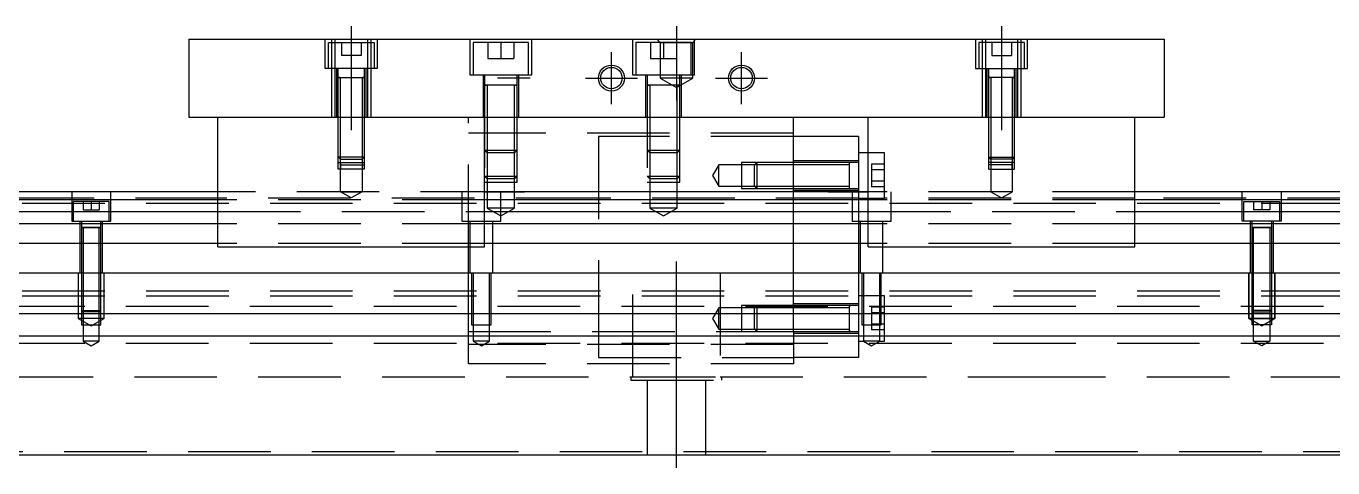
# Model space of a CAD drawing. Extents: x -11 to 782, y -255 to 77.
# Drawn here: x 190 to 390.9, y -220.8 to -152.8 of the extents above; entities that cross this region are included whole.
import ezdxf

# ---------------------------------------------------------------- set-up
doc = ezdxf.new("R2010")
doc.units = 0
doc.linetypes.add('CENTER', pattern=[50.8, 31.75, -6.35, 6.35, -6.35])
doc.linetypes.add('DASHED', pattern=[19.05, 12.7, -6.35])
doc.layers.get('0').update_dxf_attribs({"linetype": 'CONTINUOUS'})
doc.layers.add('CENTER', color=1, linetype='CENTER')

msp = doc.modelspace()

# ---------------------------------------------------------------- linework, layer by layer
at = {"color": 7, "linetype": 'CONTINUOUS'}
for p, q in [((215, -154.8), (365, -154.8)), ((215, -154.8), (215, -166.8)), ((365, -154.8), (365, -166.8)), ((215, -166.8), (365, -166.8)), ((219.5, -186.8), (219.5, -166.8)), ((260.5, -186.8), (260.5, -166.8)), ((308, -178.3), (308, -166.8)), ((319.5, -186.8), (319.5, -166.8)), ((360.5, -186.8), (360.5, -166.8)), ((318, -169.8), (308, -169.8)), ((318, -169.8), (318, -178.3)), ((319.5, -172.3), (318, -172.3)), ((219.5, -178.3), (0, -178.3)), ((319.5, -178.3), (260.5, -178.3)), ((580, -178.3), (360.5, -178.3)), ((219.5, -179.552272), (0, -179.552272)), ((319.5, -179.552272), (260.5, -179.552272)), ((580, -179.552272), (360.5, -179.552272)), ((0, -181.32668), (219.5, -181.32668)), ((260.5, -181.32668), (319.5, -181.32668)), ((360.5, -181.32668), (580, -181.32668)), ((219.5, -183.223076), (0, -183.223076)), ((319.5, -183.223076), (260.5, -183.223076)), ((580, -183.223076), (360.5, -183.223076)), ((219.5, -186.277372), (0, -186.277372)), ((219.5, -186.8), (260.5, -186.8)), ((319.5, -186.277372), (260.5, -186.277372)), ((319.5, -186.8), (360.5, -186.8)), ((580, -186.277372), (360.5, -186.277372)), ((0, -190.8), (580, -190.8)), ((258, -193.55), (258.500006, -193.55)), ((580, -197.1), (0, -197.1)), ((580, -200.5), (0, -200.5)), ((0, -218.8), (580, -218.8))]:
    msp.add_line(p, q, dxfattribs=at)
at = {"color": 3, "linetype": 'DASHED'}
for p, q in [((236, -159.3), (236, -154.8)), ((236.5, -155.3), (243.5, -155.3)), ((236.5, -159.3), (236.5, -155.3)), ((237.000006, -155.3), (237.000006, -154.8)), ((237.000006, -159.3), (237.000006, -155.3)), ((237.5, -166.8), (237.5, -154.8)), ((238.5, -155.3), (238.5, -157.3)), ((240, -155.3), (240, -157.3)), ((241.5, -155.3), (241.5, -157.3)), ((242.5, -154.8), (242.5, -166.8)), ((242.999994, -154.8), (242.999994, -155.3)), ((242.999994, -155.3), (242.999994, -159.3)), ((243.5, -155.3), (243.5, -159.3)), ((244, -154.8), (244, -159.3)), ((258.25, -154.8), (258.25, -160.3)), ((267.25, -155.3), (258.75, -155.3)), ((258.75, -155.3), (258.75, -160.3)), ((261, -155.3), (261, -157.8)), ((263, -155.3), (263, -157.8)), ((265, -155.3), (265, -157.8)), ((267.25, -160.3), (267.25, -155.3)), ((267.75, -160.3), (267.75, -154.8)), ((283.25, -154.8), (283.25, -160.3)), ((292.25, -155.3), (283.75, -155.3)), ((283.75, -155.3), (283.75, -160.3)), ((286, -155.3), (286, -157.8)), ((287.5, -155.3), (287, -154.8)), ((287.5, -155.3), (287.5, -160.8)), ((287.5, -155.3), (292.5, -155.3)), ((288, -155.3), (288, -157.8)), ((290, -155.3), (290, -157.8)), ((292.25, -160.3), (292.25, -155.3)), ((292.5, -155.3), (293, -154.8)), ((292.5, -160.8), (292.5, -155.3)), ((292.75, -160.3), (292.75, -154.8)), ((336, -154.8), (336, -159.3)), ((343.5, -155.3), (336.5, -155.3)), ((336.5, -155.3), (336.5, -159.3)), ((337.000006, -154.8), (337.000006, -155.3)), ((337.000006, -155.3), (337.000006, -159.3)), ((337.5, -154.8), (337.5, -166.8)), ((338.5, -155.3), (338.5, -157.3)), ((340, -155.3), (340, -157.3)), ((341.5, -155.3), (341.5, -157.3)), ((342.5, -166.8), (342.5, -154.8)), ((342.999994, -155.3), (342.999994, -154.8)), ((342.999994, -159.3), (342.999994, -155.3)), ((343.5, -159.3), (343.5, -155.3)), ((344, -159.3), (344, -154.8)), ((240, -157.3), (238.5, -157.3)), ((241.5, -157.3), (240, -157.3)), ((261, -157.8), (263, -157.8)), ((263, -157.8), (265, -157.8)), ((286, -157.8), (288, -157.8)), ((288, -157.8), (290, -157.8)), ((338.5, -157.3), (340, -157.3)), ((340, -157.3), (341.5, -157.3)), ((244, -159.3), (236, -159.3)), ((237.000006, -166.8), (237.000006, -159.3)), ((237.75, -166.8), (237.75, -159.3)), ((237.999994, -160.7), (242.000006, -160.7)), ((237.999994, -160.7), (242.000006, -160.7)), ((237.999994, -160.7), (242.000006, -160.7)), ((237.999994, -160.7), (242.000006, -160.7)), ((238, -160.7), (238, -159.3)), ((238, -160.7), (238, -160.695)), ((238.216462, -160.7), (238, -160.7)), ((238, -160.7), (238.216668, -160.7)), ((238, -160.705), (238, -160.7)), ((238, -166.8), (238, -160.7)), ((238.216668, -160.7), (241.783292, -160.7)), ((238.35, -166.8), (238.35, -160.7)), ((241.65, -160.7), (241.65, -166.8)), ((241.783292, -160.7), (242, -160.7)), ((242, -160.7), (241.783538, -160.7)), ((242, -159.3), (242, -160.7)), ((242, -160.695), (242, -160.7)), ((242, -160.7), (242, -160.705)), ((242, -160.7), (242, -166.8)), ((242.25, -159.3), (242.25, -166.8)), ((242.999994, -159.3), (242.999994, -166.8)), ((258.25, -160.3), (267.75, -160.3)), ((260.25, -160.3), (260.25, -166.8)), ((260.5, -160.3), (260.5, -161.9)), ((265.5, -161.9), (265.5, -160.3)), ((265.75, -166.8), (265.75, -160.3)), ((283.25, -160.3), (292.75, -160.3)), ((285.25, -160.3), (285.25, -166.8)), ((285.5, -160.3), (285.5, -161.9)), ((290.5, -161.9), (290.5, -160.3)), ((290.75, -166.8), (290.75, -160.3)), ((336, -159.3), (344, -159.3)), ((337.000006, -159.3), (337.000006, -166.8)), ((337.75, -159.3), (337.75, -166.8)), ((342.000006, -160.7), (337.999994, -160.7)), ((342.000006, -160.7), (337.999994, -160.7)), ((342.000006, -160.7), (337.999994, -160.7)), ((342.000006, -160.7), (337.999994, -160.7)), ((338, -159.3), (338, -160.7)), ((338, -160.695), (338, -160.7)), ((338, -160.7), (338.216462, -160.7)), ((338.216708, -160.7), (338, -160.7)), ((338, -160.7), (338, -160.705)), ((338, -160.7), (338, -166.8)), ((341.783332, -160.7), (338.216708, -160.7)), ((338.35, -160.7), (338.35, -166.8)), ((341.65, -166.8), (341.65, -160.7)), ((342, -160.7), (341.783332, -160.7)), ((341.783538, -160.7), (342, -160.7)), ((342, -160.7), (342, -159.3)), ((342, -160.7), (342, -160.695)), ((342, -160.705), (342, -160.7)), ((342, -166.8), (342, -160.7)), ((342.25, -166.8), (342.25, -159.3)), ((342.999994, -166.8), (342.999994, -159.3)), ((265.500006, -161.9), (260.499994, -161.9)), ((265.500006, -161.9), (260.499994, -161.9)), ((260.5, -161.895), (260.5, -161.9)), ((260.5, -161.9), (260.757448, -161.9)), ((260.757468, -161.9), (260.5, -161.9)), ((260.5, -161.9), (260.500006, -176.8)), ((260.5, -161.9), (260.5, -161.905)), ((265.242552, -161.9), (260.757468, -161.9)), ((260.9, -161.9), (260.9, -166.8)), ((267.5, -160.8), (262.5, -160.8)), ((265.1, -166.8), (265.1, -161.9)), ((265.5, -161.9), (265.242552, -161.9)), ((265.242602, -161.9), (265.5, -161.9)), ((265.5, -161.9), (265.5, -161.895)), ((265.5, -166.8), (265.5, -161.9)), ((265.5, -161.905), (265.5, -161.9)), ((290.500006, -161.9), (285.499994, -161.9)), ((290.500006, -161.9), (285.499994, -161.9)), ((285.5, -161.895), (285.5, -161.9)), ((285.5, -161.9), (285.757448, -161.9)), ((285.757468, -161.9), (285.5, -161.9)), ((285.5, -161.9), (285.500006, -176.8)), ((285.5, -161.9), (285.5, -161.905)), ((290.242552, -161.9), (285.757468, -161.9)), ((285.9, -161.9), (285.9, -166.8)), ((292.5, -160.8), (287.5, -160.8)), ((287.5, -160.8), (290, -162.243376)), ((290, -162.243376), (292.5, -160.8)), ((290.1, -166.8), (290.1, -161.9)), ((290.5, -161.9), (290.242552, -161.9)), ((290.242602, -161.9), (290.5, -161.9)), ((290.5, -161.9), (290.5, -161.895)), ((290.5, -166.8), (290.5, -161.9)), ((290.5, -161.905), (290.5, -161.9)), ((238, -172.95), (238, -166.8)), ((238.000006, -172.950006), (238.000006, -166.8)), ((238.35, -173.3), (238.35, -166.8)), ((241.65, -166.8), (241.65, -173.3)), ((241.999994, -166.8), (241.999994, -172.950006)), ((242, -166.8), (242, -172.95)), ((258, -186.8), (258, -166.8)), ((260.9, -166.8), (260.9, -172.3)), ((265.1, -172.3), (265.1, -166.8)), ((265.499994, -171.900006), (265.499994, -166.8)), ((265.5, -171.9), (265.5, -166.8)), ((285.9, -166.8), (285.9, -172.3)), ((290.1, -172.3), (290.1, -166.8)), ((290.499994, -171.900006), (290.499994, -166.8)), ((290.5, -171.9), (290.5, -166.8)), ((338, -166.8), (338, -172.95)), ((338.000006, -166.8), (338.000006, -172.950006)), ((338.35, -166.8), (338.35, -173.3)), ((341.65, -173.3), (341.65, -166.8)), ((341.999994, -172.950006), (341.999994, -166.8)), ((342, -172.95), (342, -166.8)), ((308, -169.3), (258, -169.3)), ((278, -169.8), (278, -200.5)), ((308, -169.8), (278, -169.8)), ((260.5, -171.9), (265.5, -171.9)), ((260.5, -171.9), (260.9, -172.3)), ((265.1, -172.3), (260.9, -172.3)), ((260.9, -172.3), (260.9, -176.8)), ((265.1, -172.3), (265.5, -171.9)), ((265.1, -176.8), (265.1, -172.3)), ((265.499994, -176.8), (265.499994, -171.900006)), ((285.5, -171.9), (290.5, -171.9)), ((285.5, -171.9), (285.9, -172.3)), ((290.1, -172.3), (285.9, -172.3)), ((285.9, -172.3), (285.9, -176.8)), ((290.1, -172.3), (290.5, -171.9)), ((290.1, -176.8), (290.1, -172.3)), ((290.499994, -176.8), (290.499994, -171.900006)), ((322, -172.3), (319.5, -172.3)), ((322, -179.3), (322, -172.3)), ((242, -172.95), (238, -172.95)), ((238.35, -173.3), (238, -172.95)), ((238.000006, -174.8), (238.000006, -172.950006)), ((238.000006, -173.8), (238.4, -173.8)), ((241.999994, -174.8), (238.000006, -174.8)), ((238.35, -173.3), (241.65, -173.3)), ((238.35, -174.8), (238.35, -173.3)), ((238.35, -178.3), (238.35, -174.8)), ((238.395, -173.8), (238.4, -173.8)), ((238.4, -174.8), (238.4, -173.799994)), ((238.4, -173.8), (238.405, -173.8)), ((238.4, -173.8), (241.999994, -173.8)), ((238.4, -174.15), (241.999994, -174.15)), ((242, -172.95), (241.65, -173.3)), ((241.65, -173.3), (241.65, -174.8)), ((241.65, -174.8), (241.65, -178.3)), ((241.999994, -172.950006), (241.999994, -174.8)), ((296.5, -174.15), (295.547372, -175.8)), ((296.5, -177.45), (296.5, -174.15)), ((300, -174.15), (296.5, -174.15)), ((302.35, -173.800002), (300, -173.800006)), ((300, -173.800006), (300, -177.799994)), ((302, -174.15), (300, -174.15)), ((302.35, -173.8), (302, -174.15)), ((302, -177.45), (302, -174.15)), ((308, -174.15), (302, -174.15)), ((302.35, -173.8), (302.35, -177.8)), ((308, -173.8), (302.35, -173.8)), ((308, -173.800006), (302.35, -173.800002)), ((318, -173.55), (308, -173.55)), ((316.6, -173.8), (308, -173.8)), ((316.6, -174.15), (308, -174.15)), ((316.6, -175.8), (316.6, -173.799994)), ((316.6, -177.800006), (316.6, -173.799994)), ((318, -173.8), (316.6, -173.8)), ((316.6, -177.800006), (316.6, -174.8)), ((320, -174.06795), (320, -174.933974)), ((322, -174.06795), (320, -174.06795)), ((338, -172.95), (342, -172.95)), ((338, -172.95), (338.35, -173.3)), ((338.000006, -172.950006), (338.000006, -174.8)), ((341.6, -173.8), (338.000006, -173.8)), ((341.6, -174.15), (338.000006, -174.15)), ((338.000006, -174.8), (341.999994, -174.8)), ((341.65, -173.3), (338.35, -173.3)), ((338.35, -173.3), (338.35, -174.8)), ((338.35, -174.8), (338.35, -178.3)), ((341.6, -173.8), (341.595, -173.8)), ((341.6, -174.8), (341.6, -173.799994)), ((341.999994, -173.8), (341.6, -173.8)), ((341.605, -173.8), (341.6, -173.8)), ((341.65, -173.3), (342, -172.95)), ((341.65, -174.8), (341.65, -173.3)), ((341.65, -178.3), (341.65, -174.8)), ((341.999994, -174.8), (341.999994, -172.950006)), ((260.5, -175.9), (265.5, -175.9)), ((260.5, -175.9), (260.9, -176.3)), ((260.500006, -176.8), (265.499994, -176.8)), ((265.1, -176.3), (260.9, -176.3)), ((260.9, -176.8), (260.9, -180.8)), ((265.1, -176.3), (265.5, -175.9)), ((265.1, -180.8), (265.1, -176.8)), ((285.5, -175.9), (290.5, -175.9)), ((285.5, -175.9), (285.9, -176.3)), ((285.500006, -176.8), (290.499994, -176.8)), ((290.1, -176.3), (285.9, -176.3)), ((285.9, -176.8), (285.9, -180.8)), ((290.1, -176.3), (290.5, -175.9)), ((290.1, -180.8), (290.1, -176.8)), ((295.547372, -175.8), (296.5, -177.45)), ((322, -174.933974), (320, -174.933974)), ((320, -174.933974), (320, -176.666026)), ((320, -176.666026), (320, -177.53205)), ((322, -176.666026), (320, -176.666026)), ((197, -178.3), (197, -182.8)), ((203, -182.8), (203, -178.3)), ((263.35, -178.3), (219.5, -178.3)), ((238.35, -178.3), (241.65, -178.3)), ((240, -179.252628), (238.35, -178.3)), ((241.65, -178.3), (240, -179.252628)), ((257, -178.3), (257, -182.8)), ((260.5, -178.3), (266.65, -178.3)), ((263, -182.8), (263, -178.3)), ((266.65, -178.3), (263.35, -178.3)), ((296.5, -177.45), (300, -177.45)), ((300, -177.45), (302, -177.45)), ((300, -177.799994), (302.35, -177.799998)), ((302, -177.45), (308, -177.45)), ((302, -177.45), (302.35, -177.8)), ((302, -177.45), (308, -177.45)), ((302.35, -177.799998), (308, -177.799994)), ((302.35, -177.8), (308, -177.799998)), ((308, -177.45), (316.6, -177.45)), ((308, -177.799998), (316.605, -177.8)), ((308, -178.05), (318, -178.05)), ((308, -190.8), (308, -178.3)), ((313.35, -178.3), (319.5, -178.3)), ((316.595, -177.8), (318, -177.8)), ((360.5, -178.3), (316.65, -178.3)), ((317, -178.3), (317, -182.8)), ((318, -178.3), (318, -186.8)), ((322, -177.53205), (320, -177.53205)), ((323, -182.8), (323, -178.3)), ((341.65, -178.3), (338.35, -178.3)), ((338.35, -178.3), (340, -179.252628)), ((340, -179.252628), (341.65, -178.3)), ((377, -182.8), (377, -178.3)), ((383, -178.3), (383, -182.8)), ((37, -180.05), (530.005, -180.05)), ((219.5, -179.3), (40.5, -179.3)), ((202.75, -179.8), (197.25, -179.8)), ((197.25, -179.8), (197.25, -182.8)), ((198.75, -179.8), (198.75, -181.1)), ((200, -179.8), (200, -181.1)), ((201.25, -179.8), (201.25, -181.1)), ((202.75, -182.8), (202.75, -179.8)), ((278, -179.3), (219.5, -179.3)), ((260.5, -179.552272), (219.5, -179.552272)), ((265.1, -180.8), (260.9, -180.8)), ((260.9, -180.8), (263, -182.012436)), ((263, -182.012436), (265.1, -180.8)), ((318, -179.3), (278, -179.3)), ((290.1, -180.8), (285.9, -180.8)), ((285.9, -180.8), (288, -182.012436)), ((288, -182.012436), (290.1, -180.8)), ((318, -179.3), (322, -179.3)), ((360.5, -179.552272), (319.5, -179.552272)), ((360.5, -179.3), (322, -179.3)), ((530.005, -179.3), (360.5, -179.3)), ((377.25, -179.8), (382.75, -179.8)), ((377.25, -182.8), (377.25, -179.8)), ((378.75, -179.8), (378.75, -181.1)), ((380, -179.8), (380, -181.1)), ((381.25, -179.8), (381.25, -181.1)), ((382.75, -179.8), (382.75, -182.8)), ((197, -182.8), (203, -182.8)), ((198.25, -182.8), (198.25, -190.8)), ((198.5, -182.8), (198.5, -183.8)), ((198.75, -181.1), (200, -181.1)), ((200, -181.1), (201.25, -181.1)), ((201.5, -183.8), (201.5, -182.8)), ((201.75, -190.8), (201.75, -182.8)), ((219.5, -181.32668), (260.5, -181.32668)), ((257, -182.8), (263, -182.8)), ((258.25, -182.8), (258.25, -190.8)), ((261.75, -190.8), (261.75, -182.8)), ((317, -182.8), (323, -182.8)), ((318.25, -182.8), (318.25, -190.8)), ((319.5, -181.32668), (360.5, -181.32668)), ((321.75, -190.8), (321.75, -182.8)), ((383, -182.8), (377, -182.8)), ((378.25, -190.8), (378.25, -182.8)), ((378.5, -183.8), (378.5, -182.8)), ((380, -181.1), (378.75, -181.1)), ((381.25, -181.1), (380, -181.1)), ((381.5, -182.8), (381.5, -183.8)), ((381.75, -182.8), (381.75, -190.8)), ((201.500006, -183.8), (198.499994, -183.8)), ((199.998804, -183.8), (198.499994, -183.8)), ((198.5, -183.795), (198.5, -183.8)), ((198.5, -183.8), (198.62467, -183.8)), ((198.624678, -183.8), (198.5, -183.8)), ((198.5, -183.8), (198.5, -183.805)), ((198.5, -183.8), (198.5, -190.8)), ((198.62467, -183.8), (201.375392, -183.8)), ((199.998804, -183.8), (198.624678, -183.8)), ((198.75, -183.8), (198.75, -190.8)), ((201.500006, -183.8), (199.998804, -183.8)), ((201.37533, -183.8), (199.998804, -183.8)), ((201.25, -190.8), (201.25, -183.8)), ((201.5, -183.8), (201.37533, -183.8)), ((201.375392, -183.8), (201.5, -183.8)), ((201.5, -183.8), (201.5, -183.795)), ((201.5, -183.805), (201.5, -183.8)), ((201.5, -190.8), (201.5, -183.8)), ((260.5, -183.223076), (219.5, -183.223076)), ((360.5, -183.223076), (319.5, -183.223076)), ((378.499994, -183.8), (381.500006, -183.8)), ((378.499994, -183.8), (380.001196, -183.8)), ((378.5, -183.8), (378.5, -183.795)), ((378.624608, -183.8), (378.5, -183.8)), ((378.5, -183.8), (378.62467, -183.8)), ((378.5, -183.805), (378.5, -183.8)), ((378.5, -190.8), (378.5, -183.8)), ((381.37533, -183.8), (378.624608, -183.8)), ((378.62467, -183.8), (380.001196, -183.8)), ((378.75, -190.8), (378.75, -183.8)), ((380.001196, -183.8), (381.500006, -183.8)), ((380.001196, -183.8), (381.375322, -183.8)), ((381.25, -183.8), (381.25, -190.8)), ((381.375322, -183.8), (381.5, -183.8)), ((381.5, -183.8), (381.37533, -183.8)), ((381.5, -183.795), (381.5, -183.8)), ((381.5, -183.8), (381.5, -183.805)), ((381.5, -183.8), (381.5, -190.8)), ((260.5, -186.277372), (219.5, -186.277372)), ((258, -190.8), (258, -186.8)), ((318, -186.8), (318, -190.8)), ((360.5, -186.277372), (319.5, -186.277372)), ((198, -190.8), (198, -197.8)), ((198, -190.8), (198, -197.8)), ((198.5, -190.8), (198.5, -196.55)), ((198.500006, -190.8), (198.500002, -196.55)), ((198.75, -190.8), (198.75, -196.8)), ((201.25, -196.8), (201.25, -190.8)), ((201.499998, -196.55), (201.499994, -190.8)), ((201.5, -196.55), (201.5, -190.8)), ((202, -197.8), (202, -190.8)), ((202, -197.8), (202, -190.8)), ((258, -197.1), (258, -190.8)), ((258.500006, -190.8), (258.500006, -197.1)), ((258.75, -190.8), (258.75, -198.8)), ((261.25, -198.8), (261.25, -190.8)), ((261.499994, -197.1), (261.499994, -190.8)), ((283.291796, -206.8), (283.291796, -190.8)), ((296.708204, -190.8), (296.708204, -206.8)), ((308, -197.1), (308, -190.8)), ((318, -190.8), (318, -197.1)), ((318.500006, -190.8), (318.500006, -197.1)), ((318.75, -190.8), (318.75, -198.8)), ((321.25, -198.8), (321.25, -190.8)), ((321.499994, -197.1), (321.499994, -190.8)), ((378, -197.8), (378, -190.8)), ((378, -190.8), (378, -197.8)), ((378.5, -196.55), (378.5, -190.8)), ((378.500002, -196.55), (378.500006, -190.8)), ((378.75, -196.8), (378.75, -190.8)), ((381.25, -190.8), (381.25, -196.8)), ((381.499994, -190.8), (381.499998, -196.55)), ((381.5, -190.8), (381.5, -196.55)), ((382, -190.8), (382, -197.8)), ((382, -197.8), (382, -190.8)), ((37, -193.55), (530.005, -193.55)), ((37, -194.3), (530.005, -194.3)), ((258, -194.3), (258.500006, -194.3)), ((318.500006, -194.3), (318, -194.3)), ((321.499994, -194.3), (318.500006, -194.3)), ((322, -194.3), (321.499994, -194.3)), ((322, -197.1), (322, -194.3)), ((580, -195.95), (0, -195.95)), ((198.5, -196.55), (201.5, -196.55)), ((198.5, -196.55), (198.75, -196.8)), ((198.500002, -196.55), (198.500006, -197.1)), ((201.25, -196.8), (198.75, -196.8)), ((198.75, -196.8), (198.75, -198.8)), ((201.25, -196.8), (201.5, -196.55)), ((201.25, -198.8), (201.25, -196.8)), ((201.499994, -197.1), (201.499998, -196.55)), ((296.5, -196.15), (295.547372, -197.8)), ((296.5, -199.45), (296.5, -196.15)), ((300, -196.15), (296.5, -196.15)), ((302.35, -195.800002), (300, -195.800006)), ((300, -195.800006), (300, -199.799994)), ((302, -196.15), (300, -196.15)), ((302.35, -195.8), (302, -196.15)), ((302, -199.45), (302, -196.15)), ((308, -196.15), (302, -196.15)), ((302.35, -195.8), (302.35, -199.8)), ((308, -195.8), (302.35, -195.8)), ((308, -195.800006), (302.35, -195.800002)), ((318, -195.55), (308, -195.55)), ((316.6, -195.8), (308, -195.8)), ((316.6, -196.15), (308, -196.15)), ((316.6, -195.8), (316.595, -195.8)), ((316.6, -197.1), (316.6, -195.799994)), ((316.6, -197.8), (316.6, -195.799994)), ((316.6, -199.800006), (316.6, -195.799994)), ((316.6, -195.8), (316.6, -196.016668)), ((316.6, -196.016708), (316.6, -195.8)), ((316.605, -195.8), (316.6, -195.8)), ((318, -195.8), (316.6, -195.8)), ((316.6, -197.099824), (316.6, -196.016708)), ((320, -196.06795), (320, -196.933974)), ((322, -196.06795), (320, -196.06795)), ((381.5, -196.55), (378.5, -196.55)), ((378.75, -196.8), (378.5, -196.55)), ((378.500006, -197.1), (378.500002, -196.55)), ((378.75, -196.8), (381.25, -196.8)), ((378.75, -198.8), (378.75, -196.8)), ((381.5, -196.55), (381.25, -196.8)), ((381.25, -196.8), (381.25, -198.8)), ((381.499998, -196.55), (381.499994, -197.1)), ((202, -197.8), (198, -197.8)), ((198, -197.8), (200, -198.9547)), ((202, -197.8), (198, -197.8)), ((198, -197.8), (200, -198.9547)), ((198.500006, -197.1), (198.500006, -198.8)), ((198.500006, -198.8), (201.499994, -198.8)), ((198.75, -198.8), (198.75, -201.3)), ((200, -198.9547), (202, -197.8)), ((200, -198.9547), (202, -197.8)), ((201.25, -201.3), (201.25, -198.8)), ((201.499994, -198.8), (201.499994, -197.1)), ((258, -199.8), (258, -197.1)), ((258.500006, -197.1), (258.500006, -198.8)), ((258.500006, -198.8), (261.499994, -198.8)), ((258.75, -198.8), (258.75, -201.3)), ((261.25, -201.3), (261.25, -198.8)), ((261.499994, -198.8), (261.499994, -197.1)), ((295.547372, -197.8), (296.5, -199.45)), ((308, -199.8), (308, -197.1)), ((316.6, -197.59999), (316.6, -197.099824)), ((316.6, -197.659954), (316.6, -197.1)), ((316.6, -198.00001), (316.6, -197.59999)), ((316.6, -197.940046), (316.6, -197.659954)), ((316.6, -199.79932), (316.6, -197.940046)), ((316.6, -199.583332), (316.6, -198.00001)), ((318, -197.1), (318, -200.5)), ((318.500006, -197.1), (318.500006, -198.8)), ((318.500006, -198.8), (321.499994, -198.8)), ((318.75, -198.8), (318.75, -201.3)), ((320, -196.933974), (320, -198.666026)), ((322, -196.933974), (320, -196.933974)), ((322, -198.666026), (320, -198.666026)), ((320, -198.666026), (320, -199.53205)), ((321.25, -201.3), (321.25, -198.8)), ((321.499994, -198.8), (321.499994, -197.1)), ((322, -200.5), (322, -197.1)), ((378, -197.8), (382, -197.8)), ((380, -198.9547), (378, -197.8)), ((382, -197.8), (378, -197.8)), ((378, -197.8), (380, -198.9547)), ((378.500006, -198.8), (378.500006, -197.1)), ((381.499994, -198.8), (378.500006, -198.8)), ((378.75, -201.3), (378.75, -198.8)), ((382, -197.8), (380, -198.9547)), ((380, -198.9547), (382, -197.8)), ((381.25, -198.8), (381.25, -201.3)), ((381.499994, -197.1), (381.499994, -198.8)), ((258, -199.8), (308, -199.8)), ((258, -200.5), (258, -199.8)), ((258, -204.8), (258, -200.5)), ((278, -200.5), (278, -203.8)), ((296.5, -199.45), (300, -199.45)), ((300, -199.45), (302, -199.45)), ((302, -199.45), (308, -199.45)), ((302, -199.45), (302.35, -199.8)), ((308, -199.45), (316.6, -199.45)), ((308, -199.8), (308, -200.5)), ((308, -199.8), (316.6, -199.8)), ((308, -200.05), (318, -200.05)), ((308, -200.5), (308, -204.8)), ((316.595, -199.8), (316.6, -199.8)), ((316.6, -199.583292), (316.6, -199.8)), ((316.6, -199.8), (316.6, -199.583332)), ((316.6, -199.800006), (316.6, -199.79932)), ((316.6, -199.8), (316.605, -199.8)), ((316.6, -199.8), (318, -199.8)), ((318, -200.5), (318, -203.8)), ((322, -199.53205), (320, -199.53205)), ((322, -201.3), (322, -200.5)), ((580, -201.65), (0, -201.65)), ((201.25, -201.3), (198.75, -201.3)), ((198.75, -201.3), (200, -202.021688)), ((200, -202.021688), (201.25, -201.3)), ((308, -201.808332), (258, -201.808332)), ((261.25, -201.3), (258.75, -201.3)), ((258.75, -201.3), (260, -202.021688)), ((260, -202.021688), (261.25, -201.3)), ((318, -201.3), (318.75, -201.3)), ((321.25, -201.3), (318.75, -201.3)), ((318.75, -201.3), (320, -202.021688)), ((320, -202.021688), (321.25, -201.3)), ((321.25, -201.3), (322, -201.3)), ((378.75, -201.3), (381.25, -201.3)), ((380, -202.021688), (378.75, -201.3)), ((381.25, -201.3), (380, -202.021688)), ((308, -204.8), (258, -204.8)), ((278, -203.8), (308, -203.8)), ((318, -203.8), (308, -203.8)), ((73.291796, -206.8), (283.291796, -206.8)), ((283, -206.8), (283, -207.3)), ((283.291796, -206.8), (296.708204, -206.8)), ((296.708204, -206.8), (343.291796, -206.8)), ((297, -207.3), (297, -206.8)), ((343.291796, -206.8), (523.291796, -206.8)), ((283, -207.3), (297, -207.3)), ((285.5, -207.3), (285.5, -218.8)), ((294.5, -218.8), (294.5, -207.3)), ((62.499994, -218.3), (580, -218.3))]:
    msp.add_line(p, q, dxfattribs=at)
at = {"color": 3, "linetype": 'CONTINUOUS'}
for centre in [(280, -160.8), (300, -160.8)]:
    msp.add_circle(centre, 2, dxfattribs=at)
at = {"color": 7, "linetype": 'CONTINUOUS'}
for centre in [(280, -160.8), (300, -160.8)]:
    msp.add_circle(centre, 1.65, dxfattribs=at)
at = {"layer": 'CENTER', "color": 1, "linetype": 'CENTER'}
for p, q in [((240, -152.8), (240, -168.8)), ((290, -152.8), (290, -164.243376)), ((340, -152.8), (340, -168.8)), ((280, -164.8), (280, -156.8)), ((300, -164.8), (300, -156.8)), ((276, -160.8), (284, -160.8)), ((296, -160.8), (304, -160.8)), ((290, -220.8), (290, -188.8))]:
    msp.add_line(p, q, dxfattribs=at)

doc.saveas('drawing.dxf')
